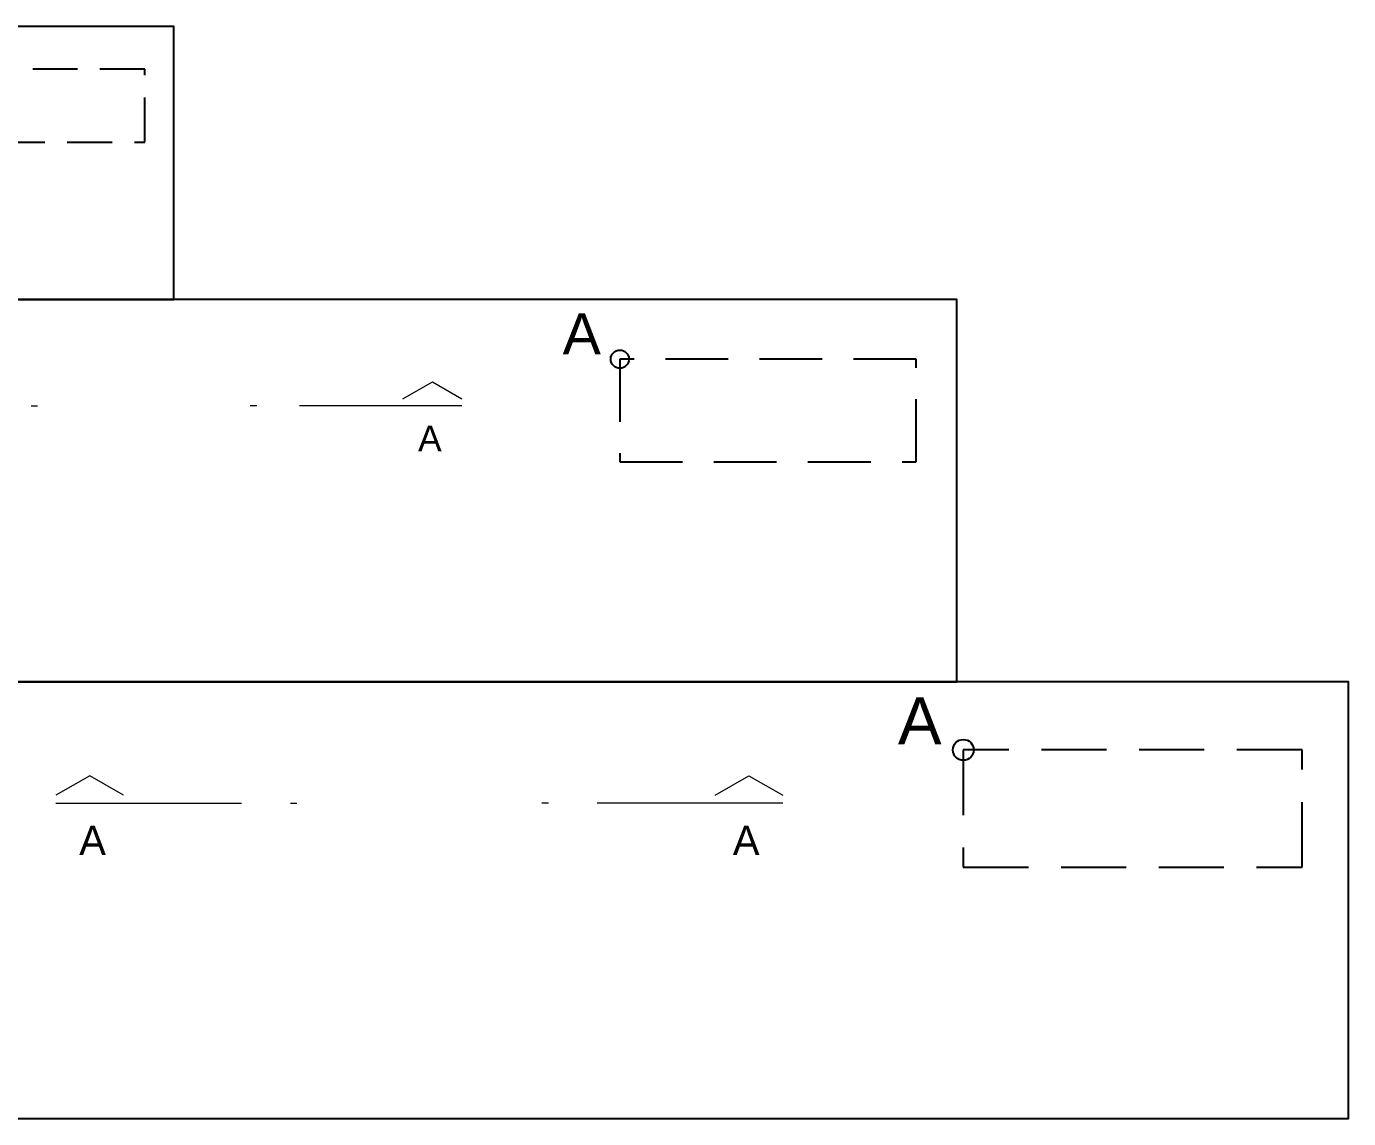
# Model space of a CAD drawing. Header units: millimetres. Extents: x 1436.7 to 1493.3, y 1221.9 to 1248.3.
# Drawn here: x 1472.99 to 1493.28, y 1221.88 to 1238.64 of the extents above; entities that cross this region are included whole.
import ezdxf
from ezdxf.enums import TextEntityAlignment as Align

# ---------------------------------------------------------------- set-up
doc = ezdxf.new("R2010")
doc.units = ezdxf.units.MM
for name, pattern in [('DASHDOT2', [0.5, 0.25, -0.125, 0, -0.125]), ('HIDDEN', [0.375, 0.25, -0.125]), ('HIDDEN2', [0.1875, 0.125, -0.0625])]:
    doc.linetypes.add(name, pattern=pattern)
doc.layers.add('2', color=2, linetype='Continuous')
doc.layers.add('PROYECCION', color=8, linetype='HIDDEN2')
doc.layers.add('CORTE', color=4, linetype='DASHDOT2', lineweight=5)
doc.styles.add('ARIAL', font='arial.ttf')
doc.styles.add('GILLSANS', font='ARIALN.TTF')

msp = doc.modelspace()

# ---------------------------------------------------------------- linework, layer by layer
at = {"layer": '2'}
for points in [[(1445.191, 1234.453), (1475.249, 1234.453), (1475.249, 1238.643), (1445.191, 1238.643)], [(1445.191, 1228.586), (1487.272, 1228.586), (1487.272, 1234.453), (1445.191, 1234.453)], [(1445.191, 1221.881), (1493.283, 1221.881), (1493.283, 1228.586), (1445.191, 1228.586)]]:
    msp.add_lwpolyline(points, close=True, dxfattribs=at)
for centre, radius in [((1482.097, 1233.537), 0.14), ((1487.369, 1227.539), 0.16)]:
    msp.add_circle(centre, radius, dxfattribs=at)
at = {"layer": 'CORTE', "ltscale": 20}
for points in [[(1478.763, 1232.927), (1479.218, 1233.189), (1479.673, 1232.927)], [(1474.478, 1226.842), (1473.959, 1227.142), (1473.439, 1226.842)], [(1483.559, 1226.842), (1484.079, 1227.142), (1484.599, 1226.842)]]:
    msp.add_lwpolyline(points, dxfattribs=at)
at = {"layer": 'CORTE', "ltscale": 5.25}
for points in [[(1469.908, 1232.822), (1471.089, 1232.822), (1473.8, 1232.822)], [(1479.673, 1232.822), (1478.491, 1232.822), (1475.781, 1232.822)]]:
    msp.add_lwpolyline(points, dxfattribs=at)
at = {"layer": 'CORTE', "ltscale": 6}
for points in [[(1473.439, 1226.722), (1474.789, 1226.722), (1477.887, 1226.722)], [(1484.599, 1226.722), (1483.249, 1226.722), (1480.151, 1226.722)]]:
    msp.add_lwpolyline(points, dxfattribs=at)
at = {"layer": 'PROYECCION', "color": 1, "linetype": 'HIDDEN', "ltscale": 2.75}
msp.add_lwpolyline([(1474.802, 1236.865), (1474.802, 1237.99), (1471.552, 1237.99), (1471.552, 1236.865)], close=True, dxfattribs=at)
at = {"layer": 'PROYECCION', "color": 1, "linetype": 'HIDDEN', "ltscale": 3.85}
msp.add_lwpolyline([(1486.647, 1231.962), (1486.647, 1233.537), (1482.097, 1233.537), (1482.097, 1231.962)], close=True, dxfattribs=at)
at = {"layer": 'PROYECCION', "color": 1, "linetype": 'HIDDEN', "ltscale": 4}
msp.add_lwpolyline([(1492.569, 1225.739), (1492.569, 1227.539), (1487.369, 1227.539), (1487.369, 1225.739)], close=True, dxfattribs=at)

# ---------------------------------------------------------------- texts
at = {"layer": 'CORTE', "style": 'GILLSANS', "width": 1.2}
for height, p in [(0.394, (1479.18, 1232.321)), (0.45, (1474.002, 1226.149)), (0.45, (1484.036, 1226.149))]:
    msp.add_text('A', height=height, dxfattribs=at).set_placement(p, align=Align.MIDDLE_CENTER)
at = {"layer": 'CORTE', "color": 3, "attachment_point": 1, "style": 'ARIAL'}
for insert, char_height in [((1481.218, 1234.241), 0.63), ((1486.365, 1228.344), 0.72)]:
    msp.add_mtext('A', dxfattribs=dict(at, insert=insert, char_height=char_height))

doc.saveas('drawing.dxf')
